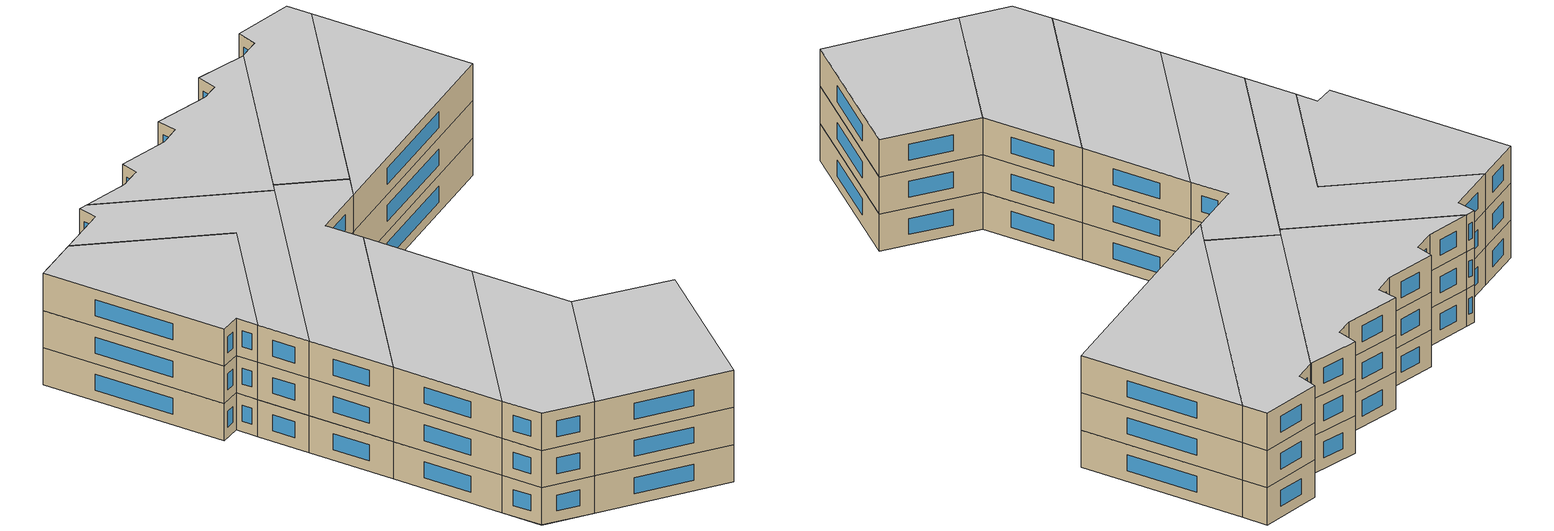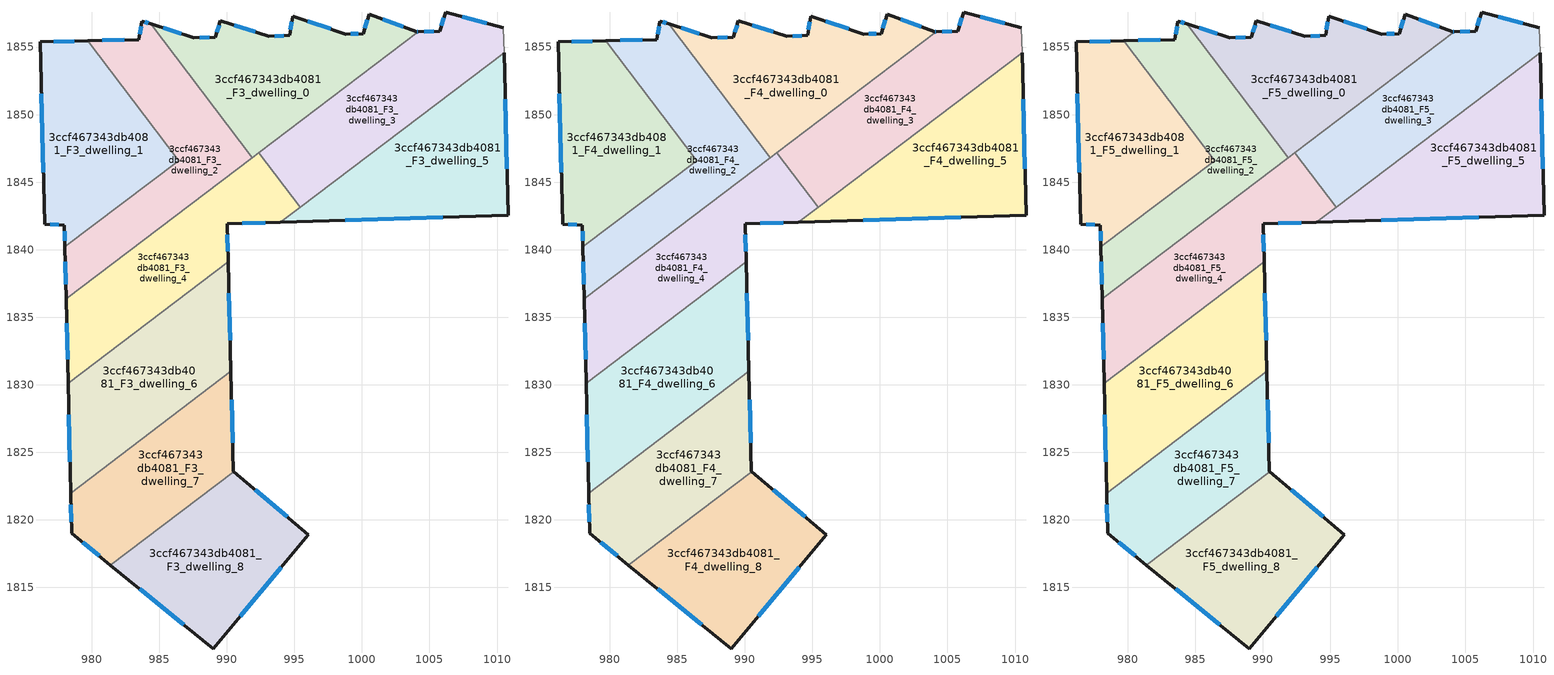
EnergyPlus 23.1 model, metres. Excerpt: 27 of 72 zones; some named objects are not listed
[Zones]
3ccf467343db4081_F3_dwelling_0
 floor to 3ccf467343db4081_F2_dwelling_0 (EU_floor_Construction): 1004.17,1856.13 991.88,1846.81 984.38,1856.71 987.54,1855.7 989.16,1855.73 989.53,1856.95 993.12,1855.8 994.64,1855.87 994.87,1857.28 998.82,1855.96 1000.1,1855.99 1000.52,1857.42 1004.07,1856.13 z9
 wall outside (EU_wall_Construction): 1004.17,1856.13 1004.07,1856.13 1000.53,1857.42 1000.1,1855.99 998.82,1855.96 994.87,1857.28 994.64,1855.87 993.12,1855.8 989.53,1856.95 989.16,1855.73 987.54,1855.7 984.38,1856.71 z9:12
 wall to 3ccf467343db4081_F3_dwelling_2 (EU_wall_Construction): 984.37,1856.71 991.88,1846.81 z9:12
 wall to 3ccf467343db4081_F3_dwelling_3 (EU_wall_Construction): 992.37,1847.18 1004.17,1856.13 z9:12
 wall to 3ccf467343db4081_F3_dwelling_4 (EU_wall_Construction): 991.88,1846.81 992.37,1847.18 z9:12
 window (EU_Window_Construction): 1003.06,1856.5 1001.54,1857.05 / 1004.14,1856.13 1004.1,1856.13 / 986.64,1855.99 985.28,1856.42 / 988.7,1855.72 988.01,1855.71 / 989.42,1856.61 989.27,1856.08 / 992.09,1856.13 990.55,1856.62 / 994.21,1855.85 993.55,1855.82 / 994.8,1856.88 994.71,1856.27 / 997.69,1856.34 995.99,1856.9 / 999.73,1855.98 999.18,1855.97 / 1000.4,1857.01 1000.22,1856.4 z9.86:11.14
3ccf467343db4081_F3_dwelling_1
 floor to 3ccf467343db4081_F2_dwelling_1 (EU_floor_Construction): 979.71,1855.46 986.44,1846.6 978.02,1840.21 977.98,1841.82 976.52,1841.9 976.17,1855.38 z9
 wall outside (EU_wall_Construction): 979.71,1855.46 976.17,1855.38 976.52,1841.9 977.98,1841.82 978.02,1840.21 z9:12
 wall to 3ccf467343db4081_F3_dwelling_2 (EU_wall_Construction): 978.02,1840.21 986.44,1846.6 979.71,1855.46 z9:12
 window (EU_Window_Construction): 976.94,1841.88 977.56,1841.84 / 976.27,1851.53 976.42,1845.75 / 978.7,1855.44 977.18,1855.4 / 977.99,1841.36 978.01,1840.67 z9.86:11.14
3ccf467343db4081_F3_dwelling_2
 floor to 3ccf467343db4081_F2_dwelling_2 (EU_floor_Construction): 984.38,1856.71 991.88,1846.81 978.1,1836.36 978.02,1840.21 986.44,1846.6 979.71,1855.46 983.48,1855.56 983.72,1856.92 z9
 wall outside (EU_wall_Construction): 984.38,1856.71 983.72,1856.92 983.48,1855.56 979.71,1855.46 / 978.02,1840.21 978.1,1836.36 z9:12
 wall to 3ccf467343db4081_F3_dwelling_4 (EU_wall_Construction): 978.1,1836.36 991.88,1846.81 z9:12
 window (EU_Window_Construction): 982.41,1855.53 980.79,1855.49 / 983.65,1856.53 983.55,1855.95 / 984.19,1856.77 983.91,1856.86 / 978.04,1839.11 978.08,1837.46 z9.86:11.14
3ccf467343db4081_F3_dwelling_3
 floor to 3ccf467343db4081_F2_dwelling_3 (EU_floor_Construction): 1010.47,1856.44 1010.52,1854.6 995.43,1843.15 992.37,1847.18 1004.17,1856.13 1005.76,1856.16 1006.19,1857.58 z9
 wall outside (EU_wall_Construction): 1010.47,1856.44 1006.19,1857.58 1005.76,1856.16 1004.17,1856.13 z9:12
 wall adiabatic (EU_wall_Construction): 1010.52,1854.6 1010.47,1856.44 z9:12
 wall to 3ccf467343db4081_F3_dwelling_4 (EU_wall_Construction): 992.37,1847.18 995.43,1843.15 z9:12
 wall to 3ccf467343db4081_F3_dwelling_5 (EU_wall_Construction): 995.43,1843.15 1010.52,1854.6 z9:12
 window (EU_Window_Construction): 1006.07,1857.18 1005.89,1856.57 / 1009.25,1856.77 1007.41,1857.26 / 1005.31,1856.16 1004.62,1856.14 z9.86:11.14
3ccf467343db4081_F3_dwelling_4
 floor to 3ccf467343db4081_F2_dwelling_4 (EU_floor_Construction): 992.37,1847.18 995.43,1843.15 993.95,1842.03 990.02,1841.91 990.09,1839.1 978.25,1830.11 978.1,1836.36 z9
 wall outside (EU_wall_Construction): 990.09,1839.1 990.02,1841.91 993.95,1842.03 / 978.1,1836.36 978.25,1830.11 z9:12
 wall to 3ccf467343db4081_F3_dwelling_6 (EU_wall_Construction): 978.25,1830.11 990.09,1839.1 z9:12
 wall to 3ccf467343db4081_F3_dwelling_5 (EU_wall_Construction): 993.95,1842.03 995.43,1843.15 z9:12
 window (EU_Window_Construction): 991.14,1841.94 992.83,1841.99 / 990.07,1839.9 990.04,1841.1 / 978.15,1834.57 978.21,1831.9 z9.86:11.14
3ccf467343db4081_F3_dwelling_5
 floor to 3ccf467343db4081_F2_dwelling_5 (EU_floor_Construction): 1010.52,1854.6 1010.81,1842.54 993.95,1842.03 z9
 wall outside (EU_wall_Construction): 993.95,1842.03 1010.81,1842.54 1010.52,1854.6 z9:12
 window (EU_Window_Construction): 998.77,1842.17 1006,1842.39 / 1010.73,1845.98 1010.6,1851.15 z9.86:11.14
3ccf467343db4081_F3_dwelling_6
 floor to 3ccf467343db4081_F2_dwelling_6 (EU_floor_Construction): 990.09,1839.1 990.3,1830.99 978.44,1821.99 978.25,1830.11 z9
 wall outside (EU_wall_Construction): 990.3,1830.99 990.09,1839.1 / 978.25,1830.11 978.44,1821.99 z9:12
 wall to 3ccf467343db4081_F3_dwelling_7 (EU_wall_Construction): 978.44,1821.99 990.3,1830.99 z9:12
 window (EU_Window_Construction): 990.24,1833.31 990.15,1836.78 / 978.3,1827.79 978.38,1824.31 z9.86:11.14
3ccf467343db4081_F3_dwelling_7
 floor to 3ccf467343db4081_F2_dwelling_7 (EU_floor_Construction): 990.3,1830.99 990.49,1823.6 990.51,1823.58 981.39,1816.66 978.51,1819.01 978.44,1821.99 z9
 wall outside (EU_wall_Construction): 978.44,1821.99 978.51,1819.01 981.39,1816.66 / 990.51,1823.58 990.49,1823.6 990.3,1830.99 z9:12
 wall to 3ccf467343db4081_F3_dwelling_8 (EU_wall_Construction): 981.39,1816.66 990.51,1823.58 z9:12
 window (EU_Window_Construction): 979.33,1818.34 980.56,1817.33 / 978.46,1821.14 978.49,1819.86 / 990.43,1825.71 990.35,1828.88 z9.86:11.14
3ccf467343db4081_F3_dwelling_8
 floor to 3ccf467343db4081_F2_dwelling_8 (EU_floor_Construction): 996.03,1818.91 988.99,1810.46 981.39,1816.66 990.51,1823.58 z9
 wall outside (EU_wall_Construction): 981.39,1816.66 988.99,1810.46 996.03,1818.91 990.51,1823.58 z9:12
 window (EU_Window_Construction): 994.46,1820.24 992.09,1822.25 / 991.01,1812.87 994.02,1816.5 / 983.56,1814.89 986.82,1812.23 z9.86:11.14
3ccf467343db4081_F4_dwelling_0
 floor to 3ccf467343db4081_F3_dwelling_0 (EU_floor_Construction): 1004.17,1856.13 991.88,1846.81 984.38,1856.71 987.54,1855.7 989.16,1855.73 989.53,1856.95 993.12,1855.8 994.64,1855.87 994.87,1857.28 998.82,1855.96 1000.1,1855.99 1000.52,1857.42 1004.07,1856.13 z12
 wall outside (EU_wall_Construction): 1004.17,1856.13 1004.07,1856.13 1000.53,1857.42 1000.1,1855.99 998.82,1855.96 994.87,1857.28 994.64,1855.87 993.12,1855.8 989.53,1856.95 989.16,1855.73 987.54,1855.7 984.38,1856.71 z12:15
 wall to 3ccf467343db4081_F4_dwelling_2 (EU_wall_Construction): 984.37,1856.71 991.88,1846.81 z12:15
 wall to 3ccf467343db4081_F4_dwelling_3 (EU_wall_Construction): 992.37,1847.18 1004.17,1856.13 z12:15
 wall to 3ccf467343db4081_F4_dwelling_4 (EU_wall_Construction): 991.88,1846.81 992.37,1847.18 z12:15
 window (EU_Window_Construction): 1003.06,1856.5 1001.54,1857.05 / 1004.14,1856.13 1004.1,1856.13 / 986.64,1855.99 985.28,1856.42 / 988.7,1855.72 988.01,1855.71 / 989.42,1856.61 989.27,1856.08 / 992.09,1856.13 990.55,1856.62 / 994.21,1855.85 993.55,1855.82 / 994.8,1856.88 994.71,1856.27 / 997.69,1856.34 995.99,1856.9 / 999.73,1855.98 999.18,1855.97 / 1000.4,1857.01 1000.22,1856.4 z12.86:14.14
3ccf467343db4081_F4_dwelling_1
 floor to 3ccf467343db4081_F3_dwelling_1 (EU_floor_Construction): 979.71,1855.46 986.44,1846.6 978.02,1840.21 977.98,1841.82 976.52,1841.9 976.17,1855.38 z12
 wall outside (EU_wall_Construction): 979.71,1855.46 976.17,1855.38 976.52,1841.9 977.98,1841.82 978.02,1840.21 z12:15
 wall to 3ccf467343db4081_F4_dwelling_2 (EU_wall_Construction): 978.02,1840.21 986.44,1846.6 979.71,1855.46 z12:15
 window (EU_Window_Construction): 976.94,1841.88 977.56,1841.84 / 976.27,1851.53 976.42,1845.75 / 978.7,1855.44 977.18,1855.4 / 977.99,1841.36 978.01,1840.67 z12.86:14.14
3ccf467343db4081_F4_dwelling_2
 floor to 3ccf467343db4081_F3_dwelling_2 (EU_floor_Construction): 984.38,1856.71 991.88,1846.81 978.1,1836.36 978.02,1840.21 986.44,1846.6 979.71,1855.46 983.48,1855.56 983.72,1856.92 z12
 wall outside (EU_wall_Construction): 984.38,1856.71 983.72,1856.92 983.48,1855.56 979.71,1855.46 / 978.02,1840.21 978.1,1836.36 z12:15
 wall to 3ccf467343db4081_F4_dwelling_4 (EU_wall_Construction): 978.1,1836.36 991.88,1846.81 z12:15
 window (EU_Window_Construction): 982.41,1855.53 980.79,1855.49 / 983.65,1856.53 983.55,1855.95 / 984.19,1856.77 983.91,1856.86 / 978.04,1839.11 978.08,1837.46 z12.86:14.14
3ccf467343db4081_F4_dwelling_3
 floor to 3ccf467343db4081_F3_dwelling_3 (EU_floor_Construction): 1010.47,1856.44 1010.52,1854.6 995.43,1843.15 992.37,1847.18 1004.17,1856.13 1005.76,1856.16 1006.19,1857.58 z12
 wall outside (EU_wall_Construction): 1010.47,1856.44 1006.19,1857.58 1005.76,1856.16 1004.17,1856.13 z12:15
 wall adiabatic (EU_wall_Construction): 1010.52,1854.6 1010.47,1856.44 z12:15
 wall to 3ccf467343db4081_F4_dwelling_4 (EU_wall_Construction): 992.37,1847.18 995.43,1843.15 z12:15
 wall to 3ccf467343db4081_F4_dwelling_5 (EU_wall_Construction): 995.43,1843.15 1010.52,1854.6 z12:15
 window (EU_Window_Construction): 1006.07,1857.18 1005.89,1856.57 / 1009.25,1856.77 1007.41,1857.26 / 1005.31,1856.16 1004.62,1856.14 z12.86:14.14
3ccf467343db4081_F4_dwelling_4
 floor to 3ccf467343db4081_F3_dwelling_4 (EU_floor_Construction): 992.37,1847.18 995.43,1843.15 993.95,1842.03 990.02,1841.91 990.09,1839.1 978.25,1830.11 978.1,1836.36 z12
 wall outside (EU_wall_Construction): 990.09,1839.1 990.02,1841.91 993.95,1842.03 / 978.1,1836.36 978.25,1830.11 z12:15
 wall to 3ccf467343db4081_F4_dwelling_6 (EU_wall_Construction): 978.25,1830.11 990.09,1839.1 z12:15
 wall to 3ccf467343db4081_F4_dwelling_5 (EU_wall_Construction): 993.95,1842.03 995.43,1843.15 z12:15
 window (EU_Window_Construction): 991.14,1841.94 992.83,1841.99 / 990.07,1839.9 990.04,1841.1 / 978.15,1834.57 978.21,1831.9 z12.86:14.14
3ccf467343db4081_F4_dwelling_5
 floor to 3ccf467343db4081_F3_dwelling_5 (EU_floor_Construction): 1010.52,1854.6 1010.81,1842.54 993.95,1842.03 z12
 wall outside (EU_wall_Construction): 993.95,1842.03 1010.81,1842.54 1010.52,1854.6 z12:15
 window (EU_Window_Construction): 998.77,1842.17 1006,1842.39 / 1010.73,1845.98 1010.6,1851.15 z12.86:14.14
3ccf467343db4081_F4_dwelling_6
 floor to 3ccf467343db4081_F3_dwelling_6 (EU_floor_Construction): 990.09,1839.1 990.3,1830.99 978.44,1821.99 978.25,1830.11 z12
 wall outside (EU_wall_Construction): 990.3,1830.99 990.09,1839.1 / 978.25,1830.11 978.44,1821.99 z12:15
 wall to 3ccf467343db4081_F4_dwelling_7 (EU_wall_Construction): 978.44,1821.99 990.3,1830.99 z12:15
 window (EU_Window_Construction): 990.24,1833.31 990.15,1836.78 / 978.3,1827.79 978.38,1824.31 z12.86:14.14
3ccf467343db4081_F4_dwelling_7
 floor to 3ccf467343db4081_F3_dwelling_7 (EU_floor_Construction): 990.3,1830.99 990.49,1823.6 990.51,1823.58 981.39,1816.66 978.51,1819.01 978.44,1821.99 z12
 wall outside (EU_wall_Construction): 978.44,1821.99 978.51,1819.01 981.39,1816.66 / 990.51,1823.58 990.49,1823.6 990.3,1830.99 z12:15
 wall to 3ccf467343db4081_F4_dwelling_8 (EU_wall_Construction): 981.39,1816.66 990.51,1823.58 z12:15
 window (EU_Window_Construction): 979.33,1818.34 980.56,1817.33 / 978.46,1821.14 978.49,1819.86 / 990.43,1825.71 990.35,1828.88 z12.86:14.14
3ccf467343db4081_F4_dwelling_8
 floor to 3ccf467343db4081_F3_dwelling_8 (EU_floor_Construction): 996.03,1818.91 988.99,1810.46 981.39,1816.66 990.51,1823.58 z12
 wall outside (EU_wall_Construction): 981.39,1816.66 988.99,1810.46 996.03,1818.91 990.51,1823.58 z12:15
 window (EU_Window_Construction): 994.46,1820.24 992.09,1822.25 / 991.01,1812.87 994.02,1816.5 / 983.56,1814.89 986.82,1812.23 z12.86:14.14
3ccf467343db4081_F5_dwelling_0
 floor to 3ccf467343db4081_F4_dwelling_0 (EU_floor_Construction): 1004.17,1856.13 991.88,1846.81 984.38,1856.71 987.54,1855.7 989.16,1855.73 989.53,1856.95 993.12,1855.8 994.64,1855.87 994.87,1857.28 998.82,1855.96 1000.1,1855.99 1000.52,1857.42 1004.07,1856.13 z15
 wall outside (EU_wall_Construction): 1004.17,1856.13 1004.07,1856.13 1000.53,1857.42 1000.1,1855.99 998.82,1855.96 994.87,1857.28 994.64,1855.87 993.12,1855.8 989.53,1856.95 989.16,1855.73 987.54,1855.7 984.38,1856.71 z15:18
 wall to 3ccf467343db4081_F5_dwelling_2 (EU_wall_Construction): 984.37,1856.71 991.88,1846.81 z15:18
 wall to 3ccf467343db4081_F5_dwelling_3 (EU_wall_Construction): 992.37,1847.18 1004.17,1856.13 z15:18
 wall to 3ccf467343db4081_F5_dwelling_4 (EU_wall_Construction): 991.88,1846.81 992.37,1847.18 z15:18
 window (EU_Window_Construction): 1003.06,1856.5 1001.54,1857.05 / 1004.14,1856.13 1004.1,1856.13 / 986.64,1855.99 985.28,1856.42 / 988.7,1855.72 988.01,1855.71 / 989.42,1856.61 989.27,1856.08 / 992.09,1856.13 990.55,1856.62 / 994.21,1855.85 993.55,1855.82 / 994.8,1856.88 994.71,1856.27 / 997.69,1856.34 995.99,1856.9 / 999.73,1855.98 999.18,1855.97 / 1000.4,1857.01 1000.22,1856.4 z15.86:17.14
 ceiling to 3ccf467343db4081_F6_dwelling_0 (EU_floor_Construction): 1004.07,1856.13 1000.52,1857.42 1000.1,1855.99 998.82,1855.96 994.87,1857.28 994.64,1855.87 993.12,1855.8 989.53,1856.95 989.16,1855.73 987.54,1855.7 984.38,1856.71 991.88,1846.81 1004.17,1856.13 z18
3ccf467343db4081_F5_dwelling_1
 floor to 3ccf467343db4081_F4_dwelling_1 (EU_floor_Construction): 979.71,1855.46 986.44,1846.6 978.02,1840.21 977.98,1841.82 976.52,1841.9 976.17,1855.38 z15
 wall outside (EU_wall_Construction): 979.71,1855.46 976.17,1855.38 976.52,1841.9 977.98,1841.82 978.02,1840.21 z15:18
 wall to 3ccf467343db4081_F5_dwelling_2 (EU_wall_Construction): 978.02,1840.21 986.44,1846.6 979.71,1855.46 z15:18
 window (EU_Window_Construction): 976.94,1841.88 977.56,1841.84 / 976.27,1851.53 976.42,1845.75 / 978.7,1855.44 977.18,1855.4 / 977.99,1841.36 978.01,1840.67 z15.86:17.14
 ceiling to 3ccf467343db4081_F6_dwelling_1 (EU_floor_Construction): 986.44,1846.6 979.71,1855.46 976.17,1855.38 976.52,1841.9 977.98,1841.82 978.02,1840.21 z18
3ccf467343db4081_F5_dwelling_2
 floor to 3ccf467343db4081_F4_dwelling_2 (EU_floor_Construction): 984.38,1856.71 991.88,1846.81 978.1,1836.36 978.02,1840.21 986.44,1846.6 979.71,1855.46 983.48,1855.56 983.72,1856.92 z15
 wall outside (EU_wall_Construction): 984.38,1856.71 983.72,1856.92 983.48,1855.56 979.71,1855.46 / 978.02,1840.21 978.1,1836.36 z15:18
 wall to 3ccf467343db4081_F5_dwelling_4 (EU_wall_Construction): 978.1,1836.36 991.88,1846.81 z15:18
 window (EU_Window_Construction): 982.41,1855.53 980.79,1855.49 / 983.65,1856.53 983.55,1855.95 / 984.19,1856.77 983.91,1856.86 / 978.04,1839.11 978.08,1837.46 z15.86:17.14
 ceiling to 3ccf467343db4081_F6_dwelling_2 (EU_floor_Construction): 991.88,1846.81 984.38,1856.71 983.72,1856.92 983.48,1855.56 979.71,1855.46 986.44,1846.6 978.02,1840.21 978.1,1836.36 z18
3ccf467343db4081_F5_dwelling_3
 floor to 3ccf467343db4081_F4_dwelling_3 (EU_floor_Construction): 1010.47,1856.44 1010.52,1854.6 995.43,1843.15 992.37,1847.18 1004.17,1856.13 1005.76,1856.16 1006.19,1857.58 z15
 wall outside (EU_wall_Construction): 1010.47,1856.44 1006.19,1857.58 1005.76,1856.16 1004.17,1856.13 z15:18
 wall adiabatic (EU_wall_Construction): 1010.52,1854.6 1010.47,1856.44 z15:18
 wall to 3ccf467343db4081_F5_dwelling_4 (EU_wall_Construction): 992.37,1847.18 995.43,1843.15 z15:18
 wall to 3ccf467343db4081_F5_dwelling_5 (EU_wall_Construction): 995.43,1843.15 1010.52,1854.6 z15:18
 window (EU_Window_Construction): 1006.07,1857.18 1005.89,1856.57 / 1009.25,1856.77 1007.41,1857.26 / 1005.31,1856.16 1004.62,1856.14 z15.86:17.14
 ceiling to 3ccf467343db4081_F6_dwelling_3 (EU_floor_Construction): 1010.52,1854.6 1010.47,1856.44 1006.19,1857.58 1005.76,1856.16 1004.17,1856.13 992.37,1847.18 995.43,1843.15 z18
3ccf467343db4081_F5_dwelling_4
 floor to 3ccf467343db4081_F4_dwelling_4 (EU_floor_Construction): 992.37,1847.18 995.43,1843.15 993.95,1842.03 990.02,1841.91 990.09,1839.1 978.25,1830.11 978.1,1836.36 z15
 wall outside (EU_wall_Construction): 990.09,1839.1 990.02,1841.91 993.95,1842.03 / 978.1,1836.36 978.25,1830.11 z15:18
 wall to 3ccf467343db4081_F5_dwelling_6 (EU_wall_Construction): 978.25,1830.11 990.09,1839.1 z15:18
 wall to 3ccf467343db4081_F5_dwelling_5 (EU_wall_Construction): 993.95,1842.03 995.43,1843.15 z15:18
 window (EU_Window_Construction): 991.14,1841.94 992.83,1841.99 / 990.07,1839.9 990.04,1841.1 / 978.15,1834.57 978.21,1831.9 z15.86:17.14
 ceiling to 3ccf467343db4081_F6_dwelling_4 (EU_floor_Construction): 990.09,1839.1 990.02,1841.91 993.95,1842.03 995.43,1843.15 992.37,1847.18 978.1,1836.36 978.25,1830.11 z18
3ccf467343db4081_F5_dwelling_5
 floor to 3ccf467343db4081_F4_dwelling_5 (EU_floor_Construction): 1010.52,1854.6 1010.81,1842.54 993.95,1842.03 z15
 wall outside (EU_wall_Construction): 993.95,1842.03 1010.81,1842.54 1010.52,1854.6 z15:18
 window (EU_Window_Construction): 998.77,1842.17 1006,1842.39 / 1010.73,1845.98 1010.6,1851.15 z15.86:17.14
 ceiling to 3ccf467343db4081_F6_dwelling_5 (EU_floor_Construction): 1010.81,1842.54 1010.52,1854.6 993.95,1842.03 z18
3ccf467343db4081_F5_dwelling_6
 floor to 3ccf467343db4081_F4_dwelling_6 (EU_floor_Construction): 990.09,1839.1 990.3,1830.99 978.44,1821.99 978.25,1830.11 z15
 wall outside (EU_wall_Construction): 990.3,1830.99 990.09,1839.1 / 978.25,1830.11 978.44,1821.99 z15:18
 wall to 3ccf467343db4081_F5_dwelling_7 (EU_wall_Construction): 978.44,1821.99 990.3,1830.99 z15:18
 window (EU_Window_Construction): 990.24,1833.31 990.15,1836.78 / 978.3,1827.79 978.38,1824.31 z15.86:17.14
 ceiling to 3ccf467343db4081_F6_dwelling_6 (EU_floor_Construction): 990.3,1830.99 990.09,1839.1 978.25,1830.11 978.44,1821.99 z18
3ccf467343db4081_F5_dwelling_7
 floor to 3ccf467343db4081_F4_dwelling_7 (EU_floor_Construction): 990.3,1830.99 990.49,1823.6 990.51,1823.58 981.39,1816.66 978.51,1819.01 978.44,1821.99 z15
 wall outside (EU_wall_Construction): 978.44,1821.99 978.51,1819.01 981.39,1816.66 / 990.51,1823.58 990.49,1823.6 990.3,1830.99 z15:18
 wall to 3ccf467343db4081_F5_dwelling_8 (EU_wall_Construction): 981.39,1816.66 990.51,1823.58 z15:18
 window (EU_Window_Construction): 979.33,1818.34 980.56,1817.33 / 978.46,1821.14 978.49,1819.86 / 990.43,1825.71 990.35,1828.88 z15.86:17.14
 ceiling to 3ccf467343db4081_F6_dwelling_7 (EU_floor_Construction): 990.51,1823.58 990.49,1823.6 990.3,1830.99 978.44,1821.99 978.51,1819.01 981.39,1816.66 z18
3ccf467343db4081_F5_dwelling_8
 floor to 3ccf467343db4081_F4_dwelling_8 (EU_floor_Construction): 996.03,1818.91 988.99,1810.46 981.39,1816.66 990.51,1823.58 z15
 wall outside (EU_wall_Construction): 981.39,1816.66 988.99,1810.46 996.03,1818.91 990.51,1823.58 z15:18
 window (EU_Window_Construction): 994.46,1820.24 992.09,1822.25 / 991.01,1812.87 994.02,1816.5 / 983.56,1814.89 986.82,1812.23 z15.86:17.14
 ceiling to 3ccf467343db4081_F6_dwelling_8 (EU_floor_Construction): 988.99,1810.46 996.03,1818.91 990.51,1823.58 981.39,1816.66 z18
[Building]
EU S2 Campaign: North Axis=0; Terrain=City; Solar Distribution=FullExterior
[Site:Location]
Helsinki-Vantaa.AP: Latitude=60.317; Longitude=24.963; Time Zone=2; Elevation=54.6
[SizingPeriod:WeatherFileDays]
AnnualSizingPeriod: Begin Month=1; Begin Day of Month=1; End Month=12; End Day of Month=31; Day of Week for Start Day=Monday; Use Weather File Daylight Saving Period=No; Use Weather File Rain and Snow Indicators=No
[MATERIAL]
EU_InternalMass_Material: Roughness=MediumRough; Thickness=0.1; Conductivity=1; Density=1800; Specific Heat=900; Thermal Absorptance=0.9; Solar Absorptance=0.7; Visible Absorptance=0.7
[MATERIAL:NOMASS] Roughness=MediumRough; Thermal Absorptance=0.9; Solar Absorptance=0.7; Visible Absorptance=0.7
Name | Thermal Resistance
EU_wall_NoMass | 1.10183
EU_floor_NoMass | 1.70606
[WINDOWMATERIAL:SIMPLEGLAZINGSYSTEM]
EU_Window_SimpleGlazing: UFactor=3.11035; Solar Heat Gain Coefficient=0.8; Visible Transmittance=0.8
[CONSTRUCTION]
EU_wall_Construction: EU_wall_NoMass
EU_floor_Construction: EU_floor_NoMass
EU_Window_Construction: EU_Window_SimpleGlazing
EU_InternalMass_Construction: EU_InternalMass_Material
[ZONE] Type=1; Multiplier=1; Ceiling Height=autocalculate; Floor Area=autocalculate; Part of Total Floor Area=Yes
Name | Volume
3ccf467343db4081_F3_dwelling_0; 3ccf467343db4081_F4_dwelling_0; 3ccf467343db4081_F5_dwelling_0 | 283.272
3ccf467343db4081_F3_dwelling_1; 3ccf467343db4081_F4_dwelling_1; 3ccf467343db4081_F5_dwelling_1 | 283.25
3ccf467343db4081_F3_dwelling_2; 3ccf467343db4081_F4_dwelling_2; 3ccf467343db4081_F5_dwelling_2 | 283.239
3ccf467343db4081_F3_dwelling_3; 3ccf467343db4081_F4_dwelling_3; 3ccf467343db4081_F5_dwelling_3 | 283.263
3ccf467343db4081_F3_dwelling_4; 3ccf467343db4081_F4_dwelling_4; 3ccf467343db4081_F5_dwelling_4 | 283.258
3ccf467343db4081_F3_dwelling_5; 3ccf467343db4081_F4_dwelling_5; 3ccf467343db4081_F5_dwelling_5 | 305.267
3ccf467343db4081_F3_dwelling_6; 3ccf467343db4081_F4_dwelling_6; 3ccf467343db4081_F5_dwelling_6 | 293.887
3ccf467343db4081_F3_dwelling_7; 3ccf467343db4081_F4_dwelling_7; 3ccf467343db4081_F5_dwelling_7 | 250.588
3ccf467343db4081_F3_dwelling_8; 3ccf467343db4081_F4_dwelling_8; 3ccf467343db4081_F5_dwelling_8 | 283.264
[INTERNALMASS] Construction=EU_InternalMass_Construction
Name | Zone or ZoneList | Surface Area
3ccf467343db4081_F3_dwelling_0_EU_InternalMass | 3ccf467343db4081_F3_dwelling_0 | 94.4247
3ccf467343db4081_F3_dwelling_1_EU_InternalMass | 3ccf467343db4081_F3_dwelling_1 | 94.4175
3ccf467343db4081_F3_dwelling_2_EU_InternalMass | 3ccf467343db4081_F3_dwelling_2 | 94.4129
3ccf467343db4081_F3_dwelling_3_EU_InternalMass | 3ccf467343db4081_F3_dwelling_3 | 94.4213
3ccf467343db4081_F3_dwelling_4_EU_InternalMass | 3ccf467343db4081_F3_dwelling_4 | 94.4189
3ccf467343db4081_F3_dwelling_5_EU_InternalMass | 3ccf467343db4081_F3_dwelling_5 | 101.755
3ccf467343db4081_F3_dwelling_6_EU_InternalMass | 3ccf467343db4081_F3_dwelling_6 | 97.9623
3ccf467343db4081_F3_dwelling_7_EU_InternalMass | 3ccf467343db4081_F3_dwelling_7 | 83.5294
3ccf467343db4081_F3_dwelling_8_EU_InternalMass | 3ccf467343db4081_F3_dwelling_8 | 94.4212
3ccf467343db4081_F4_dwelling_0_EU_InternalMass | 3ccf467343db4081_F4_dwelling_0 | 94.4247
3ccf467343db4081_F4_dwelling_1_EU_InternalMass | 3ccf467343db4081_F4_dwelling_1 | 94.4175
3ccf467343db4081_F4_dwelling_2_EU_InternalMass | 3ccf467343db4081_F4_dwelling_2 | 94.4129
3ccf467343db4081_F4_dwelling_3_EU_InternalMass | 3ccf467343db4081_F4_dwelling_3 | 94.4213
3ccf467343db4081_F4_dwelling_4_EU_InternalMass | 3ccf467343db4081_F4_dwelling_4 | 94.4189
3ccf467343db4081_F4_dwelling_5_EU_InternalMass | 3ccf467343db4081_F4_dwelling_5 | 101.755
3ccf467343db4081_F4_dwelling_6_EU_InternalMass | 3ccf467343db4081_F4_dwelling_6 | 97.9623
3ccf467343db4081_F4_dwelling_7_EU_InternalMass | 3ccf467343db4081_F4_dwelling_7 | 83.5294
3ccf467343db4081_F4_dwelling_8_EU_InternalMass | 3ccf467343db4081_F4_dwelling_8 | 94.4212
3ccf467343db4081_F5_dwelling_0_EU_InternalMass | 3ccf467343db4081_F5_dwelling_0 | 94.4247
3ccf467343db4081_F5_dwelling_1_EU_InternalMass | 3ccf467343db4081_F5_dwelling_1 | 94.4175
3ccf467343db4081_F5_dwelling_2_EU_InternalMass | 3ccf467343db4081_F5_dwelling_2 | 94.4129
3ccf467343db4081_F5_dwelling_3_EU_InternalMass | 3ccf467343db4081_F5_dwelling_3 | 94.4213
3ccf467343db4081_F5_dwelling_4_EU_InternalMass | 3ccf467343db4081_F5_dwelling_4 | 94.4189
3ccf467343db4081_F5_dwelling_5_EU_InternalMass | 3ccf467343db4081_F5_dwelling_5 | 101.755
3ccf467343db4081_F5_dwelling_6_EU_InternalMass | 3ccf467343db4081_F5_dwelling_6 | 97.9623
3ccf467343db4081_F5_dwelling_7_EU_InternalMass | 3ccf467343db4081_F5_dwelling_7 | 83.5294
3ccf467343db4081_F5_dwelling_8_EU_InternalMass | 3ccf467343db4081_F5_dwelling_8 | 94.4212
[OTHEREQUIPMENT] Fuel Type=Electricity; Design Level Calculation Method=Watts/Area; Power per Zone Floor Area=1; Fraction Latent=0; Fraction Radiant=0; Fraction Lost=0; Carbon Dioxide Generation Rate=0; EndUse Subcategory=EU_Step8_InternalGains
Name | Zone or ZoneList or Space or SpaceList | Schedule
EU_Step8_InternalGain_3ccf467343db4081_F3_dwelling_0_f000 | 3ccf467343db4081_F3_dwelling_0 | EU_Step8_GainSchedule_3ccf467343db4081_F3_dwelling_0_f000
EU_Step8_InternalGain_3ccf467343db4081_F3_dwelling_1_f000 | 3ccf467343db4081_F3_dwelling_1 | EU_Step8_GainSchedule_3ccf467343db4081_F3_dwelling_1_f000
EU_Step8_InternalGain_3ccf467343db4081_F3_dwelling_2_f000 | 3ccf467343db4081_F3_dwelling_2 | EU_Step8_GainSchedule_3ccf467343db4081_F3_dwelling_2_f000
EU_Step8_InternalGain_3ccf467343db4081_F3_dwelling_3_f000 | 3ccf467343db4081_F3_dwelling_3 | EU_Step8_GainSchedule_3ccf467343db4081_F3_dwelling_3_f000
EU_Step8_InternalGain_3ccf467343db4081_F3_dwelling_4_f000 | 3ccf467343db4081_F3_dwelling_4 | EU_Step8_GainSchedule_3ccf467343db4081_F3_dwelling_4_f000
EU_Step8_InternalGain_3ccf467343db4081_F3_dwelling_5_f000 | 3ccf467343db4081_F3_dwelling_5 | EU_Step8_GainSchedule_3ccf467343db4081_F3_dwelling_5_f000
EU_Step8_InternalGain_3ccf467343db4081_F3_dwelling_6_f000 | 3ccf467343db4081_F3_dwelling_6 | EU_Step8_GainSchedule_3ccf467343db4081_F3_dwelling_6_f000
EU_Step8_InternalGain_3ccf467343db4081_F3_dwelling_7_f000 | 3ccf467343db4081_F3_dwelling_7 | EU_Step8_GainSchedule_3ccf467343db4081_F3_dwelling_7_f000
EU_Step8_InternalGain_3ccf467343db4081_F3_dwelling_8_f000 | 3ccf467343db4081_F3_dwelling_8 | EU_Step8_GainSchedule_3ccf467343db4081_F3_dwelling_8_f000
EU_Step8_InternalGain_3ccf467343db4081_F4_dwelling_0_f000 | 3ccf467343db4081_F4_dwelling_0 | EU_Step8_GainSchedule_3ccf467343db4081_F4_dwelling_0_f000
EU_Step8_InternalGain_3ccf467343db4081_F4_dwelling_1_f000 | 3ccf467343db4081_F4_dwelling_1 | EU_Step8_GainSchedule_3ccf467343db4081_F4_dwelling_1_f000
EU_Step8_InternalGain_3ccf467343db4081_F4_dwelling_2_f000 | 3ccf467343db4081_F4_dwelling_2 | EU_Step8_GainSchedule_3ccf467343db4081_F4_dwelling_2_f000
EU_Step8_InternalGain_3ccf467343db4081_F4_dwelling_3_f000 | 3ccf467343db4081_F4_dwelling_3 | EU_Step8_GainSchedule_3ccf467343db4081_F4_dwelling_3_f000
EU_Step8_InternalGain_3ccf467343db4081_F4_dwelling_4_f000 | 3ccf467343db4081_F4_dwelling_4 | EU_Step8_GainSchedule_3ccf467343db4081_F4_dwelling_4_f000
EU_Step8_InternalGain_3ccf467343db4081_F4_dwelling_5_f000 | 3ccf467343db4081_F4_dwelling_5 | EU_Step8_GainSchedule_3ccf467343db4081_F4_dwelling_5_f000
EU_Step8_InternalGain_3ccf467343db4081_F4_dwelling_6_f000 | 3ccf467343db4081_F4_dwelling_6 | EU_Step8_GainSchedule_3ccf467343db4081_F4_dwelling_6_f000
EU_Step8_InternalGain_3ccf467343db4081_F4_dwelling_7_f000 | 3ccf467343db4081_F4_dwelling_7 | EU_Step8_GainSchedule_3ccf467343db4081_F4_dwelling_7_f000
EU_Step8_InternalGain_3ccf467343db4081_F4_dwelling_8_f000 | 3ccf467343db4081_F4_dwelling_8 | EU_Step8_GainSchedule_3ccf467343db4081_F4_dwelling_8_f000
EU_Step8_InternalGain_3ccf467343db4081_F5_dwelling_0_f000 | 3ccf467343db4081_F5_dwelling_0 | EU_Step8_GainSchedule_3ccf467343db4081_F5_dwelling_0_f000
EU_Step8_InternalGain_3ccf467343db4081_F5_dwelling_1_f000 | 3ccf467343db4081_F5_dwelling_1 | EU_Step8_GainSchedule_3ccf467343db4081_F5_dwelling_1_f000
EU_Step8_InternalGain_3ccf467343db4081_F5_dwelling_2_f000 | 3ccf467343db4081_F5_dwelling_2 | EU_Step8_GainSchedule_3ccf467343db4081_F5_dwelling_2_f000
EU_Step8_InternalGain_3ccf467343db4081_F5_dwelling_3_f000 | 3ccf467343db4081_F5_dwelling_3 | EU_Step8_GainSchedule_3ccf467343db4081_F5_dwelling_3_f000
EU_Step8_InternalGain_3ccf467343db4081_F5_dwelling_4_f000 | 3ccf467343db4081_F5_dwelling_4 | EU_Step8_GainSchedule_3ccf467343db4081_F5_dwelling_4_f000
EU_Step8_InternalGain_3ccf467343db4081_F5_dwelling_5_f000 | 3ccf467343db4081_F5_dwelling_5 | EU_Step8_GainSchedule_3ccf467343db4081_F5_dwelling_5_f000
EU_Step8_InternalGain_3ccf467343db4081_F5_dwelling_6_f000 | 3ccf467343db4081_F5_dwelling_6 | EU_Step8_GainSchedule_3ccf467343db4081_F5_dwelling_6_f000
EU_Step8_InternalGain_3ccf467343db4081_F5_dwelling_7_f000 | 3ccf467343db4081_F5_dwelling_7 | EU_Step8_GainSchedule_3ccf467343db4081_F5_dwelling_7_f000
EU_Step8_InternalGain_3ccf467343db4081_F5_dwelling_8_f000 | 3ccf467343db4081_F5_dwelling_8 | EU_Step8_GainSchedule_3ccf467343db4081_F5_dwelling_8_f000
[ZONEVENTILATION:DESIGNFLOWRATE] Schedule=EU_AlwaysOn; Design Flow Rate Calculation Method=AirChanges/Hour; Air Changes per Hour=0.756316; Ventilation Type=Natural; Fan Pressure Rise=0; Fan Total Efficiency=1; Constant Term Coefficient=1; Temperature Term Coefficient=0; Velocity Term Coefficient=0; Velocity Squared Term Coefficient=0; Minimum Indoor Temperature=-100; Maximum Indoor Temperature=100; Delta Temperature=-100; Minimum Outdoor Temperature=-100; Maximum Outdoor Temperature=100; Maximum Wind Speed=40
Name | Zone or ZoneList or Space or SpaceList
EU_ConstantAir_3ccf467343db4081_F3_dwelling_0 | 3ccf467343db4081_F3_dwelling_0
EU_ConstantAir_3ccf467343db4081_F3_dwelling_1 | 3ccf467343db4081_F3_dwelling_1
EU_ConstantAir_3ccf467343db4081_F3_dwelling_2 | 3ccf467343db4081_F3_dwelling_2
EU_ConstantAir_3ccf467343db4081_F3_dwelling_3 | 3ccf467343db4081_F3_dwelling_3
EU_ConstantAir_3ccf467343db4081_F3_dwelling_4 | 3ccf467343db4081_F3_dwelling_4
EU_ConstantAir_3ccf467343db4081_F3_dwelling_5 | 3ccf467343db4081_F3_dwelling_5
EU_ConstantAir_3ccf467343db4081_F3_dwelling_6 | 3ccf467343db4081_F3_dwelling_6
EU_ConstantAir_3ccf467343db4081_F3_dwelling_7 | 3ccf467343db4081_F3_dwelling_7
EU_ConstantAir_3ccf467343db4081_F3_dwelling_8 | 3ccf467343db4081_F3_dwelling_8
EU_ConstantAir_3ccf467343db4081_F4_dwelling_0 | 3ccf467343db4081_F4_dwelling_0
EU_ConstantAir_3ccf467343db4081_F4_dwelling_1 | 3ccf467343db4081_F4_dwelling_1
EU_ConstantAir_3ccf467343db4081_F4_dwelling_2 | 3ccf467343db4081_F4_dwelling_2
EU_ConstantAir_3ccf467343db4081_F4_dwelling_3 | 3ccf467343db4081_F4_dwelling_3
EU_ConstantAir_3ccf467343db4081_F4_dwelling_4 | 3ccf467343db4081_F4_dwelling_4
EU_ConstantAir_3ccf467343db4081_F4_dwelling_5 | 3ccf467343db4081_F4_dwelling_5
EU_ConstantAir_3ccf467343db4081_F4_dwelling_6 | 3ccf467343db4081_F4_dwelling_6
EU_ConstantAir_3ccf467343db4081_F4_dwelling_7 | 3ccf467343db4081_F4_dwelling_7
EU_ConstantAir_3ccf467343db4081_F4_dwelling_8 | 3ccf467343db4081_F4_dwelling_8
EU_ConstantAir_3ccf467343db4081_F5_dwelling_0 | 3ccf467343db4081_F5_dwelling_0
EU_ConstantAir_3ccf467343db4081_F5_dwelling_1 | 3ccf467343db4081_F5_dwelling_1
EU_ConstantAir_3ccf467343db4081_F5_dwelling_2 | 3ccf467343db4081_F5_dwelling_2
EU_ConstantAir_3ccf467343db4081_F5_dwelling_3 | 3ccf467343db4081_F5_dwelling_3
EU_ConstantAir_3ccf467343db4081_F5_dwelling_4 | 3ccf467343db4081_F5_dwelling_4
EU_ConstantAir_3ccf467343db4081_F5_dwelling_5 | 3ccf467343db4081_F5_dwelling_5
EU_ConstantAir_3ccf467343db4081_F5_dwelling_6 | 3ccf467343db4081_F5_dwelling_6
EU_ConstantAir_3ccf467343db4081_F5_dwelling_7 | 3ccf467343db4081_F5_dwelling_7
EU_ConstantAir_3ccf467343db4081_F5_dwelling_8 | 3ccf467343db4081_F5_dwelling_8
[HVACTEMPLATE:ZONE:IDEALLOADSAIRSYSTEM] System Availability Schedule=EU_AlwaysOn; Maximum Heating Supply Air Temperature=50; Minimum Cooling Supply Air Temperature=13; Maximum Heating Supply Air Humidity Ratio=0.0156; Minimum Cooling Supply Air Humidity Ratio=0.0077; Heating Limit=NoLimit; Cooling Limit=NoLimit; Heating Availability Schedule=EU_AlwaysOn; Cooling Availability Schedule=EU_CoolingOff; Dehumidification Control Type=ConstantSensibleHeatRatio; Cooling Sensible Heat Ratio=0.7; Dehumidification Setpoint=60; Humidification Control Type=None; Humidification Setpoint=30; Outdoor Air Method=None; Outdoor Air Flow Rate per Person=0.00944; Outdoor Air Flow Rate per Zone Floor Area=0; Outdoor Air Flow Rate per Zone=0; Demand Controlled Ventilation Type=None; Outdoor Air Economizer Type=NoEconomizer; Heat Recovery Type=None; Sensible Heat Recovery Effectiveness=0.7; Latent Heat Recovery Effectiveness=0.65
Name | Template Thermostat
3ccf467343db4081_F3_dwelling_0 | EU_HeatOnly_3ccf467343db4081_F3_dwelling_0
3ccf467343db4081_F3_dwelling_1 | EU_HeatOnly_3ccf467343db4081_F3_dwelling_1
3ccf467343db4081_F3_dwelling_2 | EU_HeatOnly_3ccf467343db4081_F3_dwelling_2
3ccf467343db4081_F3_dwelling_3 | EU_HeatOnly_3ccf467343db4081_F3_dwelling_3
3ccf467343db4081_F3_dwelling_4 | EU_HeatOnly_3ccf467343db4081_F3_dwelling_4
3ccf467343db4081_F3_dwelling_5 | EU_HeatOnly_3ccf467343db4081_F3_dwelling_5
3ccf467343db4081_F3_dwelling_6 | EU_HeatOnly_3ccf467343db4081_F3_dwelling_6
3ccf467343db4081_F3_dwelling_7 | EU_HeatOnly_3ccf467343db4081_F3_dwelling_7
3ccf467343db4081_F3_dwelling_8 | EU_HeatOnly_3ccf467343db4081_F3_dwelling_8
3ccf467343db4081_F4_dwelling_0 | EU_HeatOnly_3ccf467343db4081_F4_dwelling_0
3ccf467343db4081_F4_dwelling_1 | EU_HeatOnly_3ccf467343db4081_F4_dwelling_1
3ccf467343db4081_F4_dwelling_2 | EU_HeatOnly_3ccf467343db4081_F4_dwelling_2
3ccf467343db4081_F4_dwelling_3 | EU_HeatOnly_3ccf467343db4081_F4_dwelling_3
3ccf467343db4081_F4_dwelling_4 | EU_HeatOnly_3ccf467343db4081_F4_dwelling_4
3ccf467343db4081_F4_dwelling_5 | EU_HeatOnly_3ccf467343db4081_F4_dwelling_5
3ccf467343db4081_F4_dwelling_6 | EU_HeatOnly_3ccf467343db4081_F4_dwelling_6
3ccf467343db4081_F4_dwelling_7 | EU_HeatOnly_3ccf467343db4081_F4_dwelling_7
3ccf467343db4081_F4_dwelling_8 | EU_HeatOnly_3ccf467343db4081_F4_dwelling_8
3ccf467343db4081_F5_dwelling_0 | EU_HeatOnly_3ccf467343db4081_F5_dwelling_0
3ccf467343db4081_F5_dwelling_1 | EU_HeatOnly_3ccf467343db4081_F5_dwelling_1
3ccf467343db4081_F5_dwelling_2 | EU_HeatOnly_3ccf467343db4081_F5_dwelling_2
3ccf467343db4081_F5_dwelling_3 | EU_HeatOnly_3ccf467343db4081_F5_dwelling_3
3ccf467343db4081_F5_dwelling_4 | EU_HeatOnly_3ccf467343db4081_F5_dwelling_4
3ccf467343db4081_F5_dwelling_5 | EU_HeatOnly_3ccf467343db4081_F5_dwelling_5
3ccf467343db4081_F5_dwelling_6 | EU_HeatOnly_3ccf467343db4081_F5_dwelling_6
3ccf467343db4081_F5_dwelling_7 | EU_HeatOnly_3ccf467343db4081_F5_dwelling_7
3ccf467343db4081_F5_dwelling_8 | EU_HeatOnly_3ccf467343db4081_F5_dwelling_8
[SIZING:ZONE] Zone Cooling Design Supply Air Temperature Input Method=SupplyAirTemperature; Zone Cooling Design Supply Air Temperature=13; Zone Heating Design Supply Air Temperature Input Method=SupplyAirTemperature; Zone Heating Design Supply Air Temperature=50; Zone Cooling Design Supply Air Humidity Ratio=0.008; Zone Heating Design Supply Air Humidity Ratio=0.008; Cooling Design Air Flow Method=DesignDay; Cooling Design Air Flow Rate=0; Cooling Minimum Air Flow per Zone Floor Area=0.000762; Cooling Minimum Air Flow=0; Cooling Minimum Air Flow Fraction=0.2; Heating Design Air Flow Method=DesignDay; Heating Design Air Flow Rate=0; Heating Maximum Air Flow per Zone Floor Area=0.002032; Heating Maximum Air Flow=0.141576; Heating Maximum Air Flow Fraction=0.3; Account for Dedicated Outdoor Air System=No; Dedicated Outdoor Air System Control Strategy=NeutralSupplyAir; Dedicated Outdoor Air Low Setpoint Temperature for Design=autosize; Dedicated Outdoor Air High Setpoint Temperature for Design=autosize; Zone Load Sizing Method=Sensible Load Only No Latent Load; Zone Latent Cooling Design Supply Air Humidity Ratio Input Method=HumidityRatioDifference; Zone Cooling Design Supply Air Humidity Ratio Difference=0.005; Zone Latent Heating Design Supply Air Humidity Ratio Input Method=HumidityRatioDifference; Zone Humidification Design Supply Air Humidity Ratio Difference=0.005
3ccf467343db4081_F3_dwelling_0; 3ccf467343db4081_F3_dwelling_1; 3ccf467343db4081_F3_dwelling_2; 3ccf467343db4081_F3_dwelling_3; 3ccf467343db4081_F3_dwelling_4; 3ccf467343db4081_F3_dwelling_5; 3ccf467343db4081_F3_dwelling_6; 3ccf467343db4081_F3_dwelling_7; 3ccf467343db4081_F3_dwelling_8; 3ccf467343db4081_F4_dwelling_0; 3ccf467343db4081_F4_dwelling_1; 3ccf467343db4081_F4_dwelling_2; 3ccf467343db4081_F4_dwelling_3; 3ccf467343db4081_F4_dwelling_4; 3ccf467343db4081_F4_dwelling_5; 3ccf467343db4081_F4_dwelling_6; 3ccf467343db4081_F4_dwelling_7; 3ccf467343db4081_F4_dwelling_8; 3ccf467343db4081_F5_dwelling_0; 3ccf467343db4081_F5_dwelling_1; 3ccf467343db4081_F5_dwelling_2; 3ccf467343db4081_F5_dwelling_3; 3ccf467343db4081_F5_dwelling_4; 3ccf467343db4081_F5_dwelling_5; 3ccf467343db4081_F5_dwelling_6; 3ccf467343db4081_F5_dwelling_7; 3ccf467343db4081_F5_dwelling_8
[SCHEDULE:CONSTANT]
Name | Hourly Value
EU_AlwaysOn | 1
EU_CoolingOff | 0
[SCHEDULE:FILE] Column Number=1; Rows to Skip at Top=0; Number of Hours of Data=8760; Column Separator=Comma; Interpolate to Timestep=No; Minutes per Item=60; Adjust Schedule for Daylight Savings=Yes
Name | File
EU_Step8_GainSchedule_3ccf467343db4081_F3_dwelling_0_f000 | ../../schedules/3ccf467343db4081/3ccf467343db4081_F3_dwelling_0_f000_gain.csv
EU_Step8_GainSchedule_3ccf467343db4081_F3_dwelling_1_f000 | ../../schedules/3ccf467343db4081/3ccf467343db4081_F3_dwelling_1_f000_gain.csv
EU_Step8_GainSchedule_3ccf467343db4081_F3_dwelling_2_f000 | ../../schedules/3ccf467343db4081/3ccf467343db4081_F3_dwelling_2_f000_gain.csv
EU_Step8_GainSchedule_3ccf467343db4081_F3_dwelling_3_f000 | ../../schedules/3ccf467343db4081/3ccf467343db4081_F3_dwelling_3_f000_gain.csv
EU_Step8_GainSchedule_3ccf467343db4081_F3_dwelling_4_f000 | ../../schedules/3ccf467343db4081/3ccf467343db4081_F3_dwelling_4_f000_gain.csv
EU_Step8_GainSchedule_3ccf467343db4081_F3_dwelling_5_f000 | ../../schedules/3ccf467343db4081/3ccf467343db4081_F3_dwelling_5_f000_gain.csv
EU_Step8_GainSchedule_3ccf467343db4081_F3_dwelling_6_f000 | ../../schedules/3ccf467343db4081/3ccf467343db4081_F3_dwelling_6_f000_gain.csv
EU_Step8_GainSchedule_3ccf467343db4081_F3_dwelling_7_f000 | ../../schedules/3ccf467343db4081/3ccf467343db4081_F3_dwelling_7_f000_gain.csv
EU_Step8_GainSchedule_3ccf467343db4081_F3_dwelling_8_f000 | ../../schedules/3ccf467343db4081/3ccf467343db4081_F3_dwelling_8_f000_gain.csv
EU_Step8_GainSchedule_3ccf467343db4081_F4_dwelling_0_f000 | ../../schedules/3ccf467343db4081/3ccf467343db4081_F4_dwelling_0_f000_gain.csv
EU_Step8_GainSchedule_3ccf467343db4081_F4_dwelling_1_f000 | ../../schedules/3ccf467343db4081/3ccf467343db4081_F4_dwelling_1_f000_gain.csv
EU_Step8_GainSchedule_3ccf467343db4081_F4_dwelling_2_f000 | ../../schedules/3ccf467343db4081/3ccf467343db4081_F4_dwelling_2_f000_gain.csv
EU_Step8_GainSchedule_3ccf467343db4081_F4_dwelling_3_f000 | ../../schedules/3ccf467343db4081/3ccf467343db4081_F4_dwelling_3_f000_gain.csv
EU_Step8_GainSchedule_3ccf467343db4081_F4_dwelling_4_f000 | ../../schedules/3ccf467343db4081/3ccf467343db4081_F4_dwelling_4_f000_gain.csv
EU_Step8_GainSchedule_3ccf467343db4081_F4_dwelling_5_f000 | ../../schedules/3ccf467343db4081/3ccf467343db4081_F4_dwelling_5_f000_gain.csv
EU_Step8_GainSchedule_3ccf467343db4081_F4_dwelling_6_f000 | ../../schedules/3ccf467343db4081/3ccf467343db4081_F4_dwelling_6_f000_gain.csv
EU_Step8_GainSchedule_3ccf467343db4081_F4_dwelling_7_f000 | ../../schedules/3ccf467343db4081/3ccf467343db4081_F4_dwelling_7_f000_gain.csv
EU_Step8_GainSchedule_3ccf467343db4081_F4_dwelling_8_f000 | ../../schedules/3ccf467343db4081/3ccf467343db4081_F4_dwelling_8_f000_gain.csv
EU_Step8_GainSchedule_3ccf467343db4081_F5_dwelling_0_f000 | ../../schedules/3ccf467343db4081/3ccf467343db4081_F5_dwelling_0_f000_gain.csv
EU_Step8_GainSchedule_3ccf467343db4081_F5_dwelling_1_f000 | ../../schedules/3ccf467343db4081/3ccf467343db4081_F5_dwelling_1_f000_gain.csv
EU_Step8_GainSchedule_3ccf467343db4081_F5_dwelling_2_f000 | ../../schedules/3ccf467343db4081/3ccf467343db4081_F5_dwelling_2_f000_gain.csv
EU_Step8_GainSchedule_3ccf467343db4081_F5_dwelling_3_f000 | ../../schedules/3ccf467343db4081/3ccf467343db4081_F5_dwelling_3_f000_gain.csv
EU_Step8_GainSchedule_3ccf467343db4081_F5_dwelling_4_f000 | ../../schedules/3ccf467343db4081/3ccf467343db4081_F5_dwelling_4_f000_gain.csv
EU_Step8_GainSchedule_3ccf467343db4081_F5_dwelling_5_f000 | ../../schedules/3ccf467343db4081/3ccf467343db4081_F5_dwelling_5_f000_gain.csv
EU_Step8_GainSchedule_3ccf467343db4081_F5_dwelling_6_f000 | ../../schedules/3ccf467343db4081/3ccf467343db4081_F5_dwelling_6_f000_gain.csv
EU_Step8_GainSchedule_3ccf467343db4081_F5_dwelling_7_f000 | ../../schedules/3ccf467343db4081/3ccf467343db4081_F5_dwelling_7_f000_gain.csv
EU_Step8_GainSchedule_3ccf467343db4081_F5_dwelling_8_f000 | ../../schedules/3ccf467343db4081/3ccf467343db4081_F5_dwelling_8_f000_gain.csv
